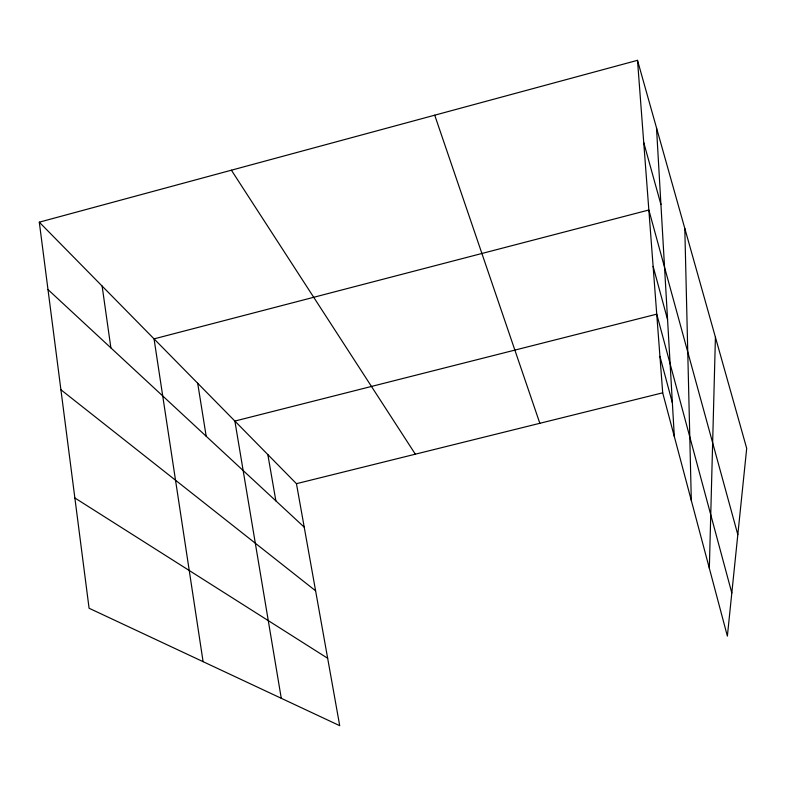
<?xml version="1.0" encoding="UTF-8"?>
<svg xmlns="http://www.w3.org/2000/svg" width="786" height="786" viewBox="0 0 786 786"><rect width="100%" height="100%" fill="white"/><g stroke="black" fill="none" stroke-linecap="round" stroke-linejoin="round"><path stroke-width="1.18" d="M709.336 568.278L715.427 337.243M39.3 222.173L296.45 483.685L339.709 725.675L89.083 608.246L39.3 222.173L637.505 60.325L746.7 448.384L727.374 636.11L662.696 392.813L637.505 60.325M296.45 483.685L662.696 392.813M74.867 497.97L327.664 658.275M60.905 389.748L315.599 590.807M47.985 289.562L304.221 527.16M231.398 170.198L415.342 454.19M434.717 115.188L539.844 423.3M643.734 142.531L660.928 204.537M737.818 534.637L648.853 210L154.046 338.874L203.093 661.665M653.117 266.366L667.56 319.578M731.815 592.958L656.742 314.154L234.876 421.06L281.27 698.302M659.935 356.343L672.364 402.815M267.839 454.593L275.876 500.869M197.689 383.244L206.187 436.25M102.121 286.065L110.885 347.884M656.507 127.853L674.309 436.476M684.803 228.392L691.307 500.427"/></g></svg>
